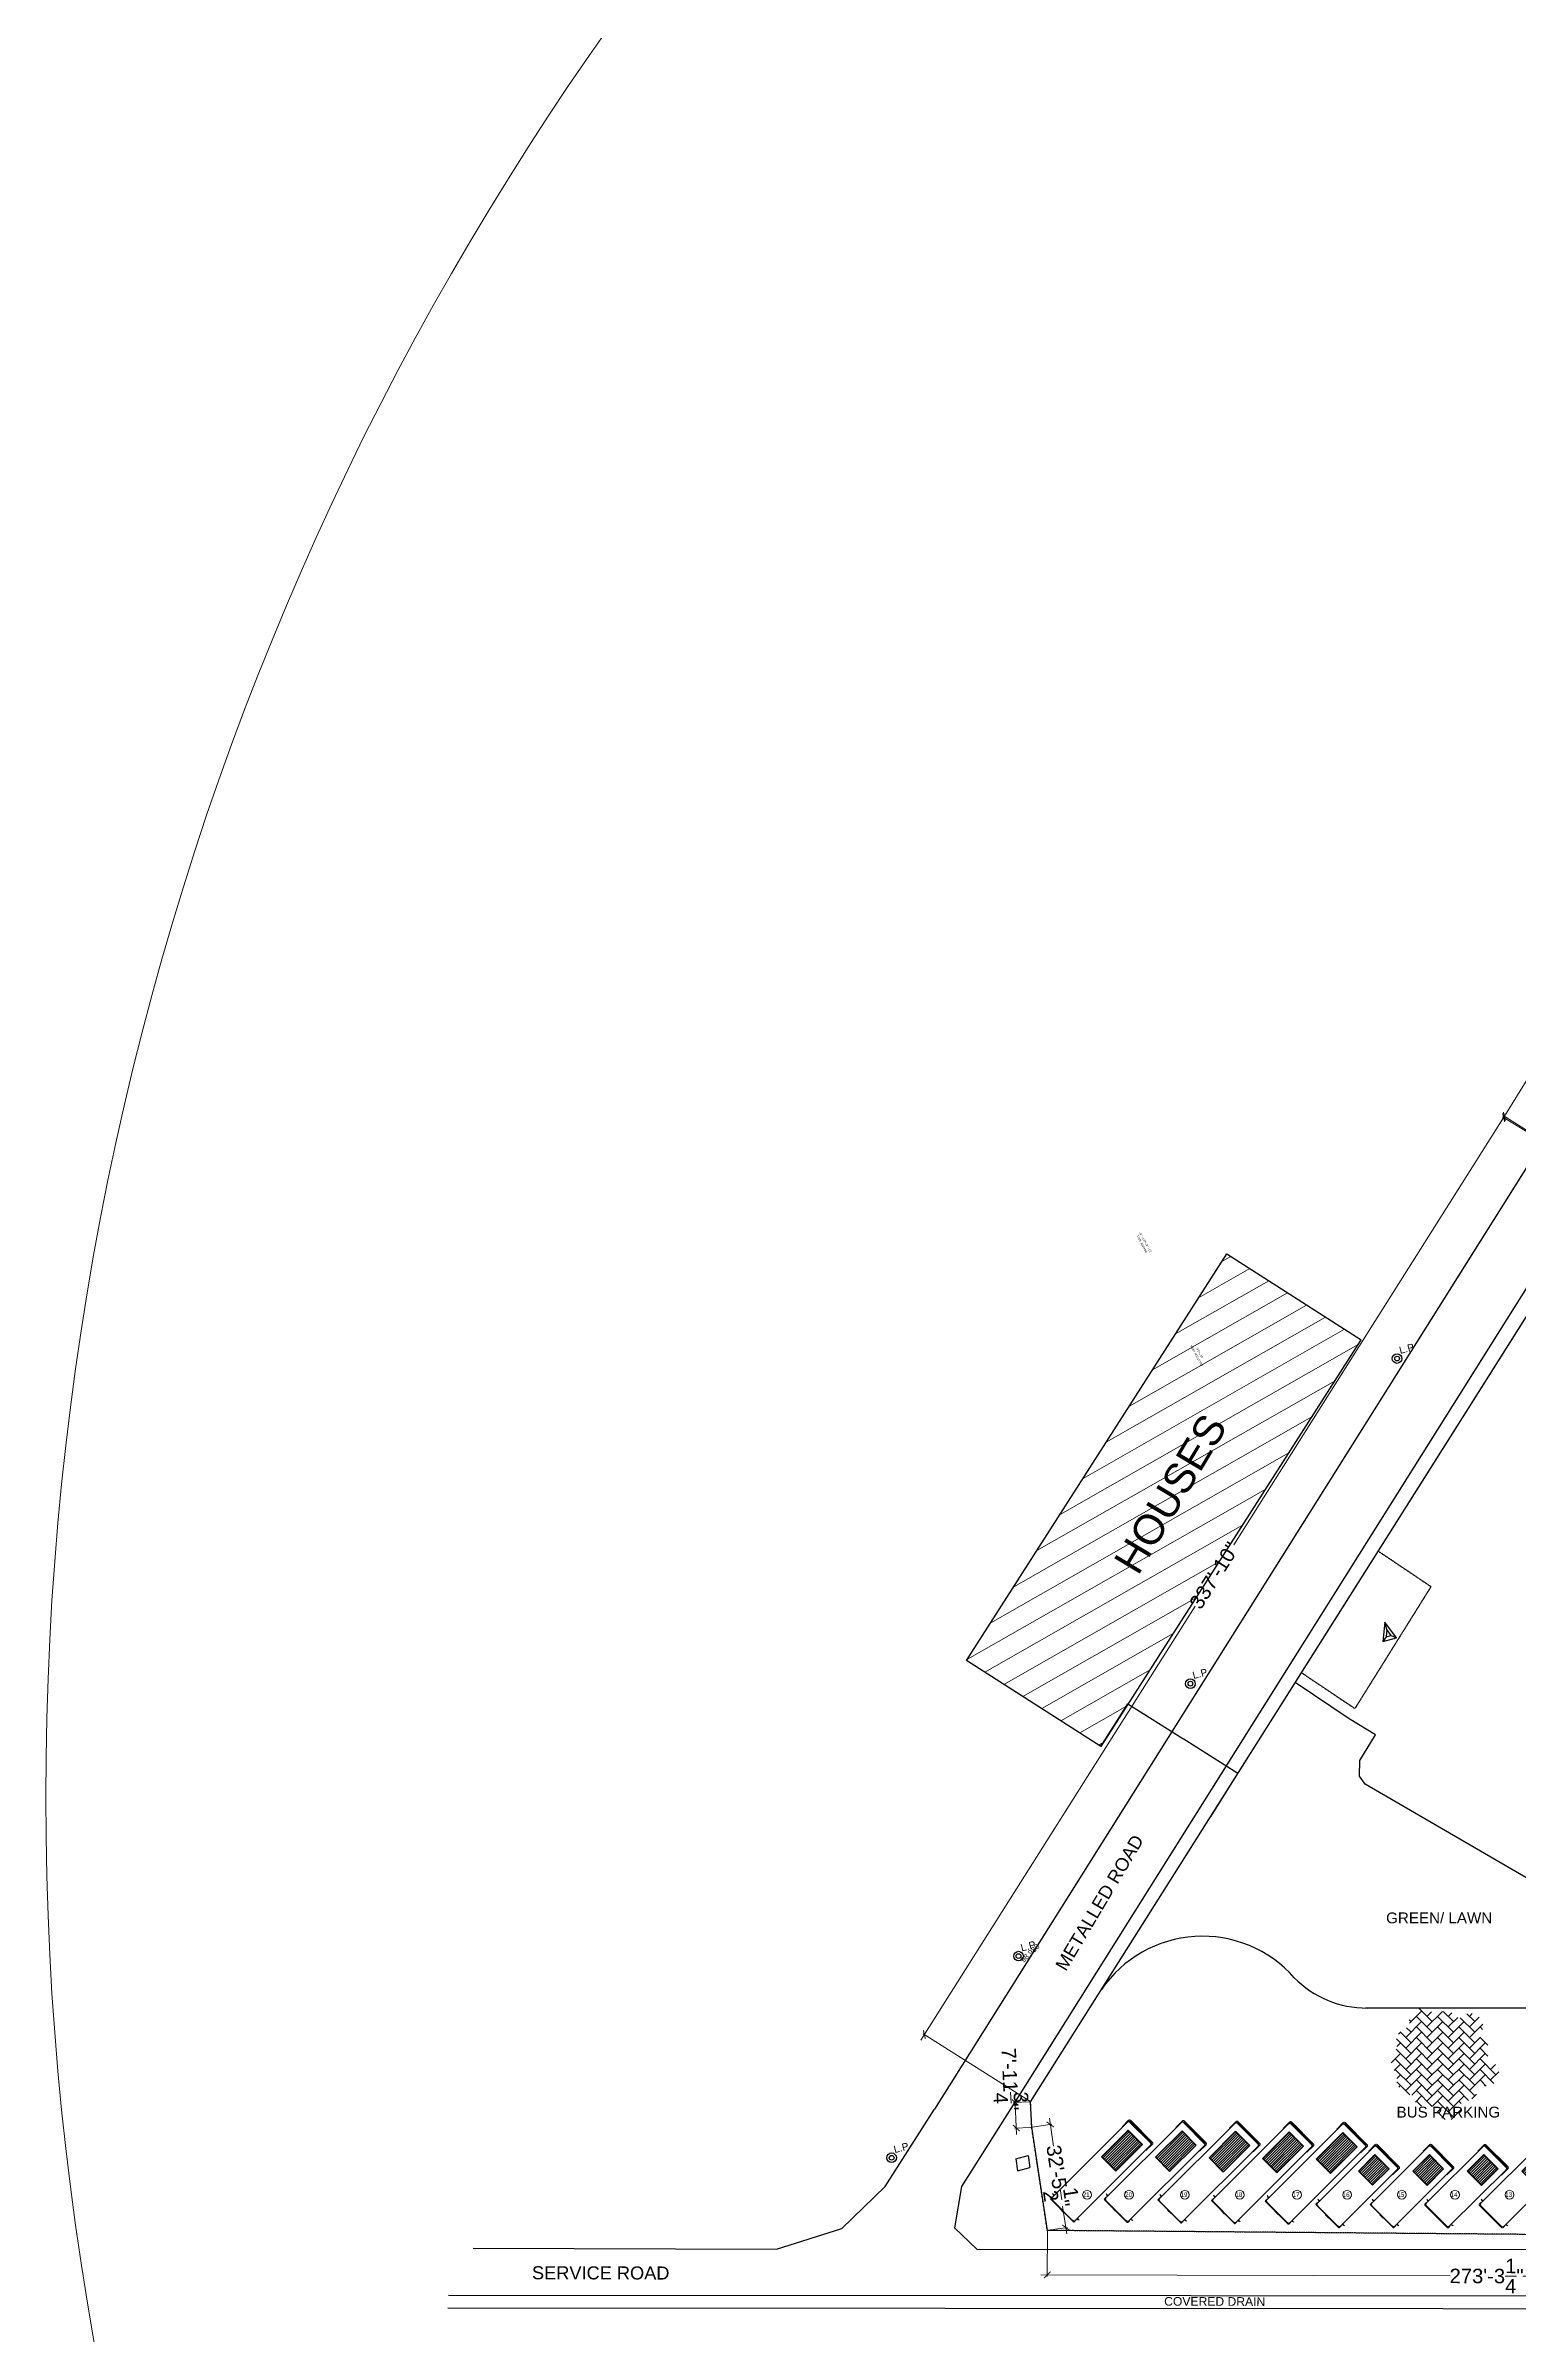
# Model space of a CAD drawing. Header units: inches. Extents: x -110725 to 51121, y 8404 to 44825.
# Drawn here: x -45386 to -39891, y 19919 to 28462 of the extents above; entities that cross this region are included whole.
import ezdxf
from ezdxf.enums import TextEntityAlignment as Align

# ---------------------------------------------------------------- set-up
doc = ezdxf.new("R2010")
doc.units = ezdxf.units.IN
doc.header["$LTSCALE"] = 0.1
doc.header["$MEASUREMENT"] = 0
doc.linetypes.add('CENTER', pattern=[2, 1.25, -0.25, 0.25, -0.25])
doc.linetypes.add('HIDDEN', pattern=[0.375, 0.25, -0.125])
doc.layers.get('0').update_dxf_attribs({"color": 1, "lineweight": 0})
doc.layers.get('Defpoints').update_dxf_attribs({"lineweight": 0})
for name, color, linetype in [('boundary', 6, 'Continuous'), ('building', 6, 'Continuous'), ('GREEN BELT', 80, 'Continuous'), ('MAN HOL', 154, 'Continuous'), ('PARKING SHED', 9, 'Continuous'), ('POLE', 7, 'Continuous'), ('road', 8, 'Continuous'), ('SEAL', 7, 'Continuous'), ('TUFF TIL', 6, 'Continuous')]:
    doc.layers.add(name, color=color, linetype=linetype)
for name, color, linetype, lineweight in [('CAR', 4, 'Continuous', 0), ('dim', 252, 'Continuous', 0), ('HATCH', 5, 'Continuous', 5), ('TEXT', 3, 'Continuous', 0)]:
    doc.layers.add(name, color=color, linetype=linetype, lineweight=lineweight)
doc.styles.add('as', font='arial.ttf')
doc.styles.add('EHSAN', font='arial.ttf', dxfattribs={"height": 54})
doc.styles.add('MONOTXT', font='@Arial Unicode MS')
doc.styles.add('pu', font='lucon.TTF')
doc.styles.get("Standard").update_dxf_attribs({"font": 'arial.ttf'})
doc.styles.add('style4', font='arial.ttf')
doc.dimstyles.new('DIM1', dxfattribs={"dimtxt": 54, "dimasz": 6, "dimexe": 6, "dimexo": 3, "dimgap": 1, "dimtad": 0, "dimzin": 0, "dimdsep": 46, "dimlunit": 4, "dimtxsty": 'EHSAN', "dimblk": 'ARCHTICK', "dimcen": 3, "dimdle": 6, "dimclrd": 4, "dimclre": 4, "dimclrt": 6, "dimadec": 0, "dimazin": 0, "dimtfac": 1, "dimtofl": 0, "dimtmove": 1, "dimatfit": 3, "dimldrblk": 'ARCHTICK', "dimfxl": 4, "dimtolj": 1, "dimtzin": 3, "dimlwd": -1, "dimlwe": -1, "dimarcsym": 0})
doc.dimstyles.get("Standard").update_dxf_attribs({"dimtxt": 0.18, "dimasz": 0.18, "dimexe": 0.18, "dimexo": 0.0625, "dimgap": 0.09, "dimtad": 0, "dimtih": 1, "dimtoh": 1, "dimdec": 4, "dimzin": 0, "dimdsep": 46, "dimtxsty": 'Standard', "dimcen": 0.09, "dimadec": 0, "dimazin": 0, "dimtfac": 1, "dimtdec": 4, "dimtofl": 0, "dimtmove": 0, "dimatfit": 3, "dimfxl": 1, "dimtolj": 1, "dimtzin": 0, "dimarcsym": 0})

# ---------------------------------------------------------------- blocks, each defined once
blk = doc.blocks.new('*D47')
at = {"layer": 'building', "color": 0, "linetype": 'Continuous', "lineweight": -2, "transparency": 16777216}
for p, q in [((-41448.1, 22113), (-41347.6, 22272.1)), ((-41347.5, 22271.9), (-41142.6, 22142.5)), ((-40937.1, 22012.7), (-41142, 22142.1)), ((-41037.3, 21853.6), (-40936.8, 22012.7))]:
    blk.add_line(p, q, dxfattribs=at)
at = {"layer": 'building', "color": 0, "linetype": 'Continuous', "transparency": 16777216}
for points in [[(-41347.5, 22271.9), (-41347.5, 22271.9), (-41347.7, 22272)], [(-40937, 22012.7), (-40937.1, 22012.6), (-40936.9, 22012.6)]]:
    blk.add_solid(points, dxfattribs=at)
at = {"layer": 'Defpoints', "color": 0, "linetype": 'Continuous', "transparency": 16777216}
for p in [(-41347.7, 22272), (-41448.1, 22113, 1175.6), (-41037.3, 21853.5, 1175.6)]:
    blk.add_point(p, dxfattribs=at)
at = {"layer": 'building', "color": 0, "linetype": 'Continuous', "transparency": 16777216, "insert": (-41142.3, 22142.3), "char_height": 0.18, "attachment_point": 5}
blk.add_mtext('\\A1;485.8206', dxfattribs=at)
blk = doc.blocks.new('cp')
at = {"color": 1, "linetype": 'Continuous', "lineweight": 25}
for p, q in [((439137.34, 3492505.51, -684.44), (439134.78, 3492498.54, -684.44)), ((439137.4, 3492502.57, -684.44), (439136.43, 3492499.92, -684.44)), ((439140.21, 3492498.54, -684.44), (439137.34, 3492505.51, -684.44)), ((439137.4, 3492502.57, -684.44), (439137.34, 3492505.51, -684.44)), ((439138.49, 3492499.92, -684.44), (439137.4, 3492502.57, -684.44)), ((439136.43, 3492499.92, -684.44), (439134.78, 3492498.54, -684.44)), ((439134.78, 3492498.54, -684.44), (439140.21, 3492498.54, -684.44)), ((439136.43, 3492499.92, -684.44), (439138.49, 3492499.92, -684.44)), ((439138.49, 3492499.92, -684.44), (439140.21, 3492498.54, -684.44))]:
    blk.add_line(p, q, dxfattribs=at)
blk = doc.blocks.new('LP')
at = {"layer": 'POLE', "linetype": 'Continuous'}
for radius in [2.24, 1.12]:
    blk.add_circle((39544.6, 18392.9), radius, dxfattribs=at)
at = {"layer": 'SEAL', "color": 7, "linetype": 'Continuous', "lineweight": 25, "style": 'MONOTXT'}
blk.add_text('L.P', height=3.36, dxfattribs=at).set_placement((39550.1, 18394.6), align=Align.CENTER)
blk = doc.blocks.new('_ArchTick')
at = {"color": 0, "linetype": 'ByBlock', "const_width": 0.15}
blk.add_lwpolyline([(-0.5, -0.5), (0.5, 0.5)], dxfattribs=at)
blk = doc.blocks.new('*D39')
at = {"layer": 'Defpoints', "color": 0, "transparency": 16777216}
for p in [(-38256.6, 26306.5, 1175.7), (-39945.1, 24460.8), (-39546.1, 24214.8, 1175.7)]:
    blk.add_point(p, dxfattribs=at)
at = {"layer": 'dim', "color": 4, "transparency": 16777216}
for p, q in [((-38643.1, 26572.9), (-39229.2, 25622.1)), ((-38259.2, 26308), (-38660.8, 26555.6)), ((-39957.7, 24440.4), (-39371.6, 25391.2)), ((-39548.6, 24216.4), (-39950.2, 24464))]:
    blk.add_line(p, q, dxfattribs=at)
at = {"layer": 'dim', "color": 4, "transparency": 16777216, "xscale": 24, "yscale": 24, "zscale": 24}
for p, rotation in [((-38655.7, 26552.5), 58.34713072888594), ((-39945.1, 24460.8), 238.3471307288859)]:
    blk.add_blockref('_ArchTick', p, dxfattribs=dict(at, rotation=rotation))
at = {"layer": 'dim', "color": 6, "transparency": 16777216, "insert": (-39300.4, 25506.6), "char_height": 54, "attachment_point": 5, "rotation": 58.34713, "style": 'EHSAN'}
blk.add_mtext('\\A1;204\'-9{\\H1.000000x;\\S1/4;}"', dxfattribs=at)
blk = doc.blocks.new('*D40')
at = {"layer": 'Defpoints', "color": 0, "transparency": 16777216}
for p in [(-39546.1, 24214.8, 1175.7), (-42107.2, 21037.4), (-41710.9, 20787.1, 1175.7)]:
    blk.add_point(p, dxfattribs=at)
at = {"layer": 'dim', "color": 4, "transparency": 16777216}
for p, q in [((-39929.6, 24485.4), (-40952.3, 22866)), ((-39548.6, 24216.4), (-39947.5, 24468.3)), ((-42120, 21017.1), (-41097.2, 22636.5)), ((-41713.4, 20788.7), (-42112.3, 21040.6))]:
    blk.add_line(p, q, dxfattribs=at)
at = {"layer": 'dim', "color": 4, "transparency": 16777216, "xscale": 24, "yscale": 24, "zscale": 24}
for p, rotation in [((-39942.4, 24465.1), 57.7253753877735), ((-42107.2, 21037.4), 237.7253753877735)]:
    blk.add_blockref('_ArchTick', p, dxfattribs=dict(at, rotation=rotation))
at = {"layer": 'dim', "color": 6, "transparency": 16777216, "insert": (-41024.8, 22751.3), "char_height": 54, "attachment_point": 5, "rotation": 57.72538, "style": 'EHSAN'}
blk.add_mtext('\\A1;337\'-10"', dxfattribs=at)
blk = doc.blocks.new('*D41')
at = {"layer": 'Defpoints', "color": 0, "transparency": 16777216}
for p in [(-41768.7, 20784.5), (-41710.9, 20787.1, 1175.7), (-41706.5, 20691.6, 1175.7)]:
    blk.add_point(p, dxfattribs=at)
at = {"layer": 'dim', "color": 4, "transparency": 16777216}
for p, q in [((-41713.9, 20787), (-41774.7, 20784.2)), ((-41763.2, 20664.9), (-41769.8, 20808.4)), ((-41709.5, 20691.4), (-41770.3, 20688.6))]:
    blk.add_line(p, q, dxfattribs=at)
at = {"layer": 'dim', "color": 4, "transparency": 16777216, "xscale": 24, "yscale": 24, "zscale": 24}
for p, rotation in [((-41768.7, 20784.5), 92.61156248654193), ((-41764.3, 20688.9), 272.6115624865419)]:
    blk.add_blockref('_ArchTick', p, dxfattribs=dict(at, rotation=rotation))
at = {"layer": 'dim', "color": 6, "transparency": 16777216, "insert": (-41787.5, 20871.3), "char_height": 54, "attachment_point": 5, "rotation": 272.61156, "style": 'EHSAN'}
blk.add_mtext('\\A1;7\'-11{\\H1.000000x;\\S3/4;}"', dxfattribs=at)
blk = doc.blocks.new('*D42')
at = {"layer": 'Defpoints', "color": 0, "transparency": 16777216}
for p in [(-41706.5, 20691.6, 1175.7), (-41648.3, 20306.5, 1175.7), (-41579, 20317)]:
    blk.add_point(p, dxfattribs=at)
at = {"layer": 'dim', "color": 4, "transparency": 16777216}
for p, q in [((-41703.5, 20692), (-41631.3, 20702.9)), ((-41640.8, 20725.8), (-41625.1, 20621.7)), ((-41575.4, 20293.3), (-41591.2, 20397.4)), ((-41645.3, 20307), (-41573.1, 20317.9))]:
    blk.add_line(p, q, dxfattribs=at)
at = {"layer": 'dim', "color": 4, "transparency": 16777216, "xscale": 24, "yscale": 24, "zscale": 24}
for p, rotation in [((-41637.2, 20702), 98.59702656413424), ((-41579, 20317), 278.5970265641343)]:
    blk.add_blockref('_ArchTick', p, dxfattribs=dict(at, rotation=rotation))
at = {"layer": 'dim', "color": 6, "transparency": 16777216, "insert": (-41608.1, 20509.5), "char_height": 54, "attachment_point": 5, "rotation": 278.59703, "style": 'EHSAN'}
blk.add_mtext('\\A1;32\'-5{\\H1.000000x;\\S1/2;}"', dxfattribs=at)
blk = doc.blocks.new('*D43')
at = {"layer": 'Defpoints', "color": 0, "transparency": 16777216}
for p in [(-41648.3, 20306.5, 1175.7), (-38369.1, 20298.9, 1175.7), (-41648.7, 20140.3)]:
    blk.add_point(p, dxfattribs=at)
at = {"layer": 'dim', "color": 4, "transparency": 16777216}
for p, q in [((-41648.3, 20303.5), (-41648.7, 20134.3)), ((-38369.1, 20295.9), (-38369.5, 20126.7)), ((-41672.7, 20140.4), (-40144.8, 20136.8)), ((-38345.5, 20132.6), (-39873.4, 20136.2))]:
    blk.add_line(p, q, dxfattribs=at)
at = {"layer": 'dim', "color": 4, "transparency": 16777216, "xscale": 24, "yscale": 24, "zscale": 24}
for p, rotation in [((-41648.7, 20140.3), 179.866009565294), ((-38369.5, 20132.7), 359.866009565294)]:
    blk.add_blockref('_ArchTick', p, dxfattribs=dict(at, rotation=rotation))
at = {"layer": 'dim', "color": 6, "transparency": 16777216, "insert": (-40009.1, 20136.5), "char_height": 54, "attachment_point": 5, "rotation": 359.86601, "style": 'EHSAN'}
blk.add_mtext('\\A1;273\'-3{\\H1.000000x;\\S1/4;}"', dxfattribs=at)
blk = doc.blocks.new('CAR-BUS2')
for p, q in [((17, 200), (0, 200)), ((0, 200), (0, -200)), ((17, -1329), (17, 1329)), ((60, -1116), (60, 1116)), ((254, 1379), (67, 1379)), ((202, 1350), (9108, 1350)), ((254, 1350), (254, 1379)), ((423, 1482), (398, 1354)), ((461, 1487), (423, 1482)), ((465, 1563), (456, 1412)), ((5485, 836), (5485, -836)), ((5485, 836), (8607, 836)), ((5515, 806), (8577, 806)), ((5515, 806), (5515, -806)), ((5515, 684), (8577, 684)), ((5515, 532), (8577, 532)), ((5515, 380), (8577, 380)), ((5515, 228), (8577, 228)), ((5515, 76), (8577, 76)), ((8442, 1388), (9211, 1398)), ((8442, 1350), (8442, 1388)), ((8577, -806), (8577, 806)), ((8607, -836), (8607, 836)), ((9169, -1200), (9169, 1200)), ((9216, -1225), (9216, 1225)), ((9233, -1225), (9233, 1225)), ((9233, 1139), (9266, 1139)), ((9266, 904), (9233, 904)), ((9266, 1139), (9266, 904)), ((9312, -1298), (9312, 1298)), ((0, -200), (17, -200)), ((254, -1379), (67, -1379)), ((202, -1350), (9108, -1350)), ((254, -1350), (254, -1379)), ((423, -1482), (398, -1354)), ((461, -1487), (423, -1482)), ((465, -1563), (456, -1412)), ((5485, -836), (8607, -836)), ((5515, -76), (8577, -76)), ((5515, -228), (8577, -228)), ((5515, -380), (8577, -380)), ((5515, -532), (8577, -532)), ((5515, -684), (8577, -684)), ((5515, -806), (8577, -806)), ((8442, -1350), (8442, -1388)), ((8442, -1388), (9211, -1398)), ((9266, -904), (9233, -904)), ((9233, -1139), (9266, -1139)), ((9266, -1139), (9266, -904))]:
    blk.add_line(p, q)
for points in [[(202, 1350, 0.150637), (152, 1335, 0.107023), (101, 1281, 0.0750321), (71, 1210, 0.0617555), (60, 1116, 0.0617555)], [(202, -1350, -0.150637), (152, -1335, -0.107023), (101, -1281, -0.0750321), (71, -1210, -0.0617555), (60, -1116, -0.0617555)]]:
    blk.add_lwpolyline(points, format="xyb")
for centre, radius, start, end in [((67, 1329), 50, 90, 180), ((9019, 1200), 150, 0, 90), ((9091, 1225), 125, 0, 90), ((9108, 1225), 125, 0, 90), ((9212, 1298), 100, 0, 90.77515), ((67, -1329), 50, 180, 270), ((9019, -1200), 150, 270, 0), ((9091, -1225), 125, 270, 360), ((9108, -1225), 125, 270, 360), ((9212, -1298), 100, 269.22485, 0)]:
    blk.add_arc(centre, radius, start, end)
blk = doc.blocks.new('bus')
for p, q in [((-25, -7.5), (-25.5, 27.4)), ((-23.3, -282.3), (-23.3, 22.7)), ((-20.9, 31.9), (96.8, 31.9)), ((-17.6, 28.3), (93.4, 28.3)), ((-17.6, 27.6), (93.4, 27.6)), ((-16.5, 25.5), (92.3, 25.5)), ((-13.7, 29.9), (-3.1, 29.9)), ((-13.7, 28.3), (-13.7, 29.9)), ((-3.1, 29.9), (-3.1, 28.3)), ((0, 0), (75.8, 0)), ((0, -88), (0, 0)), ((75.8, -88), (75.8, 0)), ((89.6, 29.9), (78.9, 29.9)), ((78.9, 29.9), (78.9, 28.3)), ((89.6, 28.3), (89.6, 29.9)), ((99.1, -282.3), (99.1, 22.7)), ((100.8, -7.5), (101.3, 27.4)), ((-23.3, -7.5), (-25, -7.5)), ((1.4, -86.7), (1.4, -1.4)), ((1.4, -1.4), (74.5, -1.4)), ((6.9, -86.7), (6.9, -1.4)), ((13.8, -86.7), (13.8, -1.4)), ((20.7, -86.7), (20.7, -1.4)), ((27.6, -86.7), (27.6, -1.4)), ((34.5, -86.7), (34.5, -1.4)), ((41.3, -86.7), (41.3, -1.4)), ((48.2, -86.7), (48.2, -1.4)), ((55.1, -86.7), (55.1, -1.4)), ((62, -86.7), (62, -1.4)), ((68.9, -86.7), (68.9, -1.4)), ((74.5, -86.7), (74.5, -1.4)), ((99.1, -7.5), (100.8, -7.5)), ((75.8, -88), (0, -88)), ((74.5, -86.7), (1.4, -86.7)), ((-32.9, -270.4), (-26.1, -270.8)), ((-29.5, -270.6), (-29.3, -272.3)), ((-29.3, -272.3), (-23.5, -273.5)), ((-24.6, -280), (-24.6, -288.5)), ((-23.3, -280), (-24.6, -280)), ((-22.3, -290.7), (98.1, -290.7)), ((-12.7, -288.8), (88.5, -288.8)), ((28.8, -291.5), (28.8, -290.7)), ((47, -291.5), (28.8, -291.5)), ((47, -290.7), (47, -291.5)), ((99.1, -280), (100.4, -280)), ((105.1, -272.3), (99.3, -273.5)), ((100.4, -280), (100.4, -288.5)), ((108.7, -270.4), (101.9, -270.8)), ((105.3, -270.6), (105.1, -272.3))]:
    blk.add_line(p, q)
for points in [[(-23.3, -282.3, 0.150637), (-22.6, -284.6, 0.107023), (-20.2, -286.9, 0.075032), (-16.9, -288.3, 0.061755), (-12.7, -288.8, 0.061755)], [(99.1, -282.3, -0.150637), (98.4, -284.6, -0.107023), (96, -286.9, -0.075032), (92.7, -288.3, -0.061755), (88.5, -288.8, -0.061755)]]:
    blk.add_lwpolyline(points, format="xyb")
for centre, radius, start, end in [((-20.9, 27.4), 4.53, 90, 180.77515), ((-17.6, 22.7), 5.67, 90, 180), ((-17.6, 21.9), 5.67, 90, 180), ((-16.5, 18.7), 6.8, 90, 180), ((92.3, 18.7), 6.8, 0, 90), ((93.4, 22.7), 5.67, 0, 90), ((93.4, 21.9), 5.67, 0, 90), ((96.8, 27.4), 4.53, 359.22485, 90), ((-22.3, -288.5), 2.27, 180, 270), ((98.1, -288.5), 2.27, 270, 0)]:
    blk.add_arc(centre, radius, start, end)

msp = doc.modelspace()

# ---------------------------------------------------------------- hatches: boundary and pattern name
at = {"layer": 'HATCH', "linetype": 'Continuous'}
h = msp.add_hatch(dxfattribs=at)
h.set_pattern_fill('ANSI31', color=8, scale=595.670875, angle=344.691365036, style=0)
h.set_pattern_definition([(29.691365, (-312266.656, -301062.32), (-36.88154, 64.682871), [])])
h.paths.add_polyline_path([(-40477.18416, 23631.02822), (-40979.05233, 23951.88976), (-41949.71084, 22433.65667), (-41447.84267, 22112.79513)])
h.paths.add_polyline_path([(-41300.40368, 22709.61814), (-40948.66287, 23295.97953), (-41091.29132, 23381.5381), (-41443.03212, 22795.17672)], flags=24)
at = {"layer": 'HATCH'}
h = msp.add_hatch(dxfattribs=at)
h.set_pattern_fill('AR-HBONE', color=251, scale=7)
edge = h.paths.add_edge_path()
edge.add_arc((-40058.58065, 20977.01655), 57.79696, 321.434521443, 431.434521344)
edge.add_arc((-40070.55674, 21069.09226), 48.09472, 309.170316825, 509.436811537)
edge.add_arc((-40163.3878, 21067.15357), 57.79696, 27.172607018, 137.172606919)
edge.add_arc((-40250.41852, 21090.14517), 47.52427, 20.0565317, 210.026767812)
edge.add_arc((-40288.62975, 21008.64141), 57.79696, 92.910692593, 202.910692493)
edge.add_arc((-40308.07508, 20939.25231), 57.79696, 125.77973538, 235.779735281)
edge.add_arc((-40286.74856, 20870.41811), 57.79696, 158.648778168, 268.648778068)
edge.add_arc((-40231.47839, 20824.1777), 57.79696, 191.517820955, 301.517820855)
edge.add_arc((-40152.28726, 20768.91902), 49.34167, 173.02945644, 385.744270945)
edge.add_arc((-40095.09333, 20846.72397), 57.79696, 257.25590653, 367.25590643)
edge.add_arc((-40010.669, 20893.32761), 47.7354, 235.423391054, 453.26703682)

# ---------------------------------------------------------------- linework, layer by layer
at = {"layer": 'boundary', "linetype": 'CENTER', "elevation": -26.09038}
msp.add_lwpolyline([(-34038.56774, 20478.20914), (-35327.5649, 20479.40266), (-35321.84784, 20285.19908), (-36342.0591, 20285.46756), (-36465.5925, 20409.49329), (-36782.43128, 20408.8178), (-36782.43128, 20408.8178), (-36908.03453, 20284.255), (-38369.10536, 20298.8718), (-38398.9743, 20406.68863), (-38714.92351, 20404.02947), (-38714.92351, 20404.02947), (-38841.29334, 20283.33), (-41648.30157, 20306.54046), (-41706.50867, 20691.55207), (-41710.86638, 20787.09078), (-39546.06335, 24214.83069)], dxfattribs=at)
at = {"layer": 'building', "linetype": 'Continuous'}
for points, elevation in [([(-38841.29334, 20283.33), (-41648.30157, 20306.54046), (-41706.50867, 20691.55207), (-41710.86638, 20787.09078), (-39546.06335, 24214.83069)], 1.07221), ([(-40979.05233, 23951.88976), (-40477.18416, 23631.02822)], 1.19134), ([(-41447.47271, 22113.37379), (-40477.18416, 23631.02822)], 1.19134), ([(-41448.10372, 22112.96203), (-41949.71084, 22433.65667)], 0.95307)]:
    msp.add_lwpolyline(points, dxfattribs=dict(at, elevation=elevation))
at = {"layer": 'CAR', "linetype": 'Continuous'}
msp.add_circle((-33960.35096, 21924.4645, 27.16259), 11425.94255, dxfattribs=at)
at = {"layer": 'GREEN BELT', "linetype": 'Continuous'}
msp.add_line((-39001.62999, 21136.61756), (-40461.20455, 21136.61756), dxfattribs=at)
msp.add_lwpolyline([(-39589.38992, 21640.75306), (-39635.52493, 21561.28684, -0.4142135624), (-39717.53903, 21539.52249), (-40462.43256, 21971.97879), (-40483.81047, 22001.84415), (-40481.74328, 22061.13383), (-40423.36536, 22156.49411), (-40521.3986, 22216.14179), (-40722.89873, 22351.43454)], format="xyb", dxfattribs=at)
for centre, radius, start, end in [((-41069.33613, 20947.88705, -55.63566), 456.85539, 41.419890996, 145.634220669), ((-40456.2004, 21515.77768, -48.72588), 379.16376, 224.476360585, 270.251004826)]:
    msp.add_arc(centre, radius, start, end, dxfattribs=at)
at = {"layer": 'MAN HOL', "linetype": 'Continuous'}
for points, elevation in [([(-41766.41725, 20573.37522), (-41719.61116, 20586.50915), (-41713.09079, 20541.91023)], -7.02892), ([(-41766.41725, 20573.37522), (-41759.89688, 20528.7763)], -6.07584), ([(-41759.89688, 20528.7763), (-41713.09079, 20541.91023)], -6.07584)]:
    msp.add_lwpolyline(points, dxfattribs=dict(at, elevation=elevation))
at = {"layer": 'PARKING SHED', "linetype": 'HIDDEN', "elevation": 4.64623}
for points in [[(-40216.78407, 22709.70397), (-40413.30074, 22841.65069)], [(-40216.78407, 22709.70397), (-40500.88638, 22254.4037), (-40699.82181, 22387.97444)]]:
    msp.add_lwpolyline(points, dxfattribs=at)
at = {"layer": 'road', "linetype": 'Continuous'}
for points, elevation in [([(-38444.40766, 26526.16317), (-42068.85487, 20758.75346)], 3.21662), ([(-38170.82777, 26513.70008), (-41785.01864, 20762.23016)], 3.21662), ([(-43791.5481, 20239.84504), (-42659.20874, 20236.09082), (-42415.34418, 20313.57589), (-42253.17755, 20470.14029), (-42068.85487, 20758.75346)], -10.96034), ([(-41785.01864, 20762.23016), (-41785.01864, 20762.23016), (-41968.26486, 20470.45072), (-41994.73978, 20316.82491), (-41911.18679, 20237.24667)], -5.12277), ([(-41911.18679, 20237.24667), (-27957.06204, 20231.50136), (-27969.98026, 20463.11896)], -5.95671), ([(-26874.03088, 20005.33655), (-27176.46129, 20005.60601), (-43885.30359, 20016.35916)], 4.05056), ([(-43883.48877, 20064.86769), (-27257.44979, 20058.02228), (-26966.64816, 20058.33929)], -8.69679)]:
    msp.add_lwpolyline(points, dxfattribs=dict(at, elevation=elevation))
at = {"layer": 'TEXT'}
for centre in [(-41500.04023, 20439.83493), (-41343.73854, 20439.83493), (-41135.11996, 20439.83493), (-40930.17487, 20439.83493), (-40716.40008, 20439.83493), (-40529.6504, 20439.83493), (-40325.496, 20439.83493), (-40126.83652, 20439.83493), (-39923.18236, 20439.83493)]:
    msp.add_circle(centre, 16.46195, dxfattribs=at)
at = {"layer": 'TUFF TIL', "linetype": 'Continuous'}
msp.add_line((-41949.71084, 22433.65667), (-40979.05233, 23951.88976), dxfattribs=at)

# ---------------------------------------------------------------- block references
at = {"layer": 'building', "linetype": 'Continuous', "xscale": 8.002064570160488, "yscale": 8.002064570160488, "zscale": 8.002064570160488, "rotation": 14.69136503644292}
for p in [(-309108.92211, -199060.71902, 8.22026), (-309880.21172, -200274.33529, 9.29247), (-310521.66653, -201291.21553, 4.5271), (-310995.42352, -202043.91658, -4.8845)]:
    msp.add_blockref('LP', p, dxfattribs=at)
at = {"layer": 'CAR', "extrusion": (-2.86999e-05, 1.83558e-05, 1)}
for name, p, xscale, yscale, zscale, rotation in [('CAR-BUS2', (-41594.00084, 20380.30709, 2.4294), 0.04500698827323787, 0.04500698827323787, 0.04500698827323787, 44.93709622017745), ('CAR-BUS2', (-41393.39729, 20378.47429, 2.4294), 0.04500698827323787, 0.04500698827323787, 0.04500698827323787, 44.93709622017745), ('CAR-BUS2', (-41393.39729, 20378.47429, 2.4294), 0.04500698827323787, 0.04500698827323787, 0.04500698827323787, 44.93709622017745), ('CAR-BUS2', (-41193.15463, 20376.2814, 2.4294), 0.04500698827323787, 0.04500698827323787, 0.04500698827323787, 44.93709622017745), ('CAR-BUS2', (-41193.15463, 20376.2814, 2.4294), 0.04500698827323787, 0.04500698827323787, 0.04500698827323787, 44.93709622017745), ('CAR-BUS2', (-40992.91197, 20374.0885, 2.4294), 0.04500698827323787, 0.04500698827323787, 0.04500698827323787, 44.93709622017745), ('CAR-BUS2', (-40992.91197, 20374.0885, 2.4294), 0.04500698827323787, 0.04500698827323787, 0.04500698827323787, 44.93709622017745), ('CAR-BUS2', (-40792.66931, 20371.8956, 2.4294), 0.04500698827323787, 0.04500698827323787, 0.04500698827323787, 44.93709622017745), ('CAR-BUS2', (-40792.66931, 20371.8956, 2.4294), 0.04500698827323787, 0.04500698827323787, 0.04500698827323787, 44.93709622017745), ('bus', (-40425.65724, 20590.03613, 2.4294), 0.9928012119096591, 0.9928012119096591, 0.9928012119096591, 314.9370962201773), ('bus', (-40222.49957, 20589.81309, 2.4294), 0.9928012119096591, 0.9928012119096591, 0.9928012119096591, 314.9370962201773), ('bus', (-40019.34189, 20589.59004, 2.4294), 0.9928012119096591, 0.9928012119096591, 0.9928012119096591, 314.9370962201773), ('bus', (-39816.18421, 20589.367, 2.4294), 0.9928012119096591, 0.9928012119096591, 0.9928012119096591, 314.9370962201773)]:
    msp.add_blockref(name, p, dxfattribs=dict(at, xscale=xscale, yscale=yscale, zscale=zscale, rotation=rotation))
at = {"layer": 'SEAL', "linetype": 'HIDDEN', "xscale": 9.69466234913073, "yscale": 9.69466234913073, "zscale": 9.69466234913073, "rotation": 14.69136503644292}
msp.add_blockref('cp', (4428479.05309, -33808809.55868, -5515.07575), dxfattribs=at)

# ---------------------------------------------------------------- texts
at = {"layer": 'TEXT', "lineweight": 0, "extrusion": (0.122617, -0.073411, 0.989735), "style": 'pu'}
for s, p in [('PRAYER HALL', (-645.06475, 45252.75073, -20514.82657)), ('37\'-6"x37\'-6"', (-636.28111, 45238.8507, -20514.82657)), ('ABLUTION AREA', (-902.02827, 44853.19446, -20514.82657)), ("18'x14'", (-876.79568, 44867.51514, -20514.82657))]:
    msp.add_text(s, height=7.999968, rotation=59.763438745, dxfattribs=at).set_placement(p)
at = {"layer": 'TEXT', "color": 7, "linetype": 'Continuous', "lineweight": 25}
for s, height, rotation, p in [('HOUSES', 110.881605, 59.041705892, (-41309.91532, 22747.64931)), ('METALLED ROAD', 48.6116571, 59.280640819, (-41579.38356, 21271.32098)), ('SERVICE ROAD', 48.6116571, 359.886982453, (-43571.82425, 20124.32339)), ('COVERED DRAIN', 32.4077714, 359.886982453, (-41212.32937, 20025.69296))]:
    msp.add_text(s, height=height, rotation=rotation, dxfattribs=at).set_placement(p)
at = {"layer": 'TEXT', "style": 'as'}
for s, p in [('GREEN/ LAWN', (-40384.00467, 21453.00773)), ('BUS PARKING', (-40344.91282, 20728.01623))]:
    msp.add_text(s, height=40.5, dxfattribs=at).set_placement(p)
at = {"layer": 'TEXT'}
msp.add_text('98.980 ', height=20.133676, rotation=44.12467166, dxfattribs=at).set_placement((-41736.80872, 21304.58462))
at = {"layer": 'TEXT', "char_height": 16.875, "attachment_point": 3, "style": 'style4'}
for s, insert in [('21', (-41490.47451, 20448.70839)), ('20', (-41332.11528, 20448.70839)), ('19', (-41125.55424, 20448.70839)), ('18', (-40920.60915, 20448.70839)), ('17', (-40706.83436, 20448.70839)), ('16', (-40520.08468, 20448.70839)), ('15', (-40315.93028, 20448.70839)), ('14', (-40117.2708, 20448.70839)), ('13', (-39913.61665, 20448.70839))]:
    msp.add_mtext_dynamic_manual_height_columns(s, width=87.0571429, gutter_width=101.66862, heights=[0], dxfattribs=dict(at, insert=insert))

# ---------------------------------------------------------------- dimensions: what is measured, and where the dimension line sits
at = {"layer": 'building', "linetype": 'Continuous'}
dim = msp.add_aligned_dim(p1=(-41037.34318, 21853.54454, 0.95307), p2=(-41448.10372, 22112.96203, 0.95307), distance=-188.08734, dimstyle='Standard', dxfattribs=at)
dim.commit()
dim.dimension.update_dxf_attribs({"geometry": '*D47', "text_midpoint": (-41142.28896, 22142.28083, -1174.66297)})
at = {"layer": 'dim'}
for p1, p2, distance, picture, middle in [((-38256.61817, 26306.46684, 1.07221), (-39546.06335, 24214.83069, 1.07221), -468.76796, '*D39', (-39300.37624, 25506.64488, -1174.66297)), ((-39546.06335, 24214.83069, 1.07221), (-41710.86638, 20787.09078, 1.07221), -468.74036, '*D40', (-41024.78409, 22751.25774, -1174.66297)), ((-41706.50867, 20691.55207, 1.07221), (-41648.30157, 20306.54046, 1.07221), 70.07533, '*D42', (-41608.11715, 20509.52141, -1174.66297)), ((-38369.10536, 20298.8718, 1.07221), (-41648.30157, 20306.54046, 1.07221), 166.22174, '*D43', (-40009.09219, 20136.48484, -1174.66297))]:
    dim = msp.add_aligned_dim(p1=p1, p2=p2, distance=distance, dimstyle='DIM1', override={"dimtxt": 36, "dimasz": 24, "dimdle": 24}, dxfattribs=at)
    dim.commit()
    dim.dimension.update_dxf_attribs({"geometry": picture, "text_midpoint": middle})
dim = msp.add_linear_dim(base=(-41768.69932, 20784.4529, -1174.66297), p1=(-41706.50867, 20691.55207, 1.07221), p2=(-41710.86638, 20787.09078, 1.07221), angle=92.611562487, dimstyle='DIM1', override={"dimtxt": 36, "dimasz": 24, "dimdle": 24}, dxfattribs=at)
dim.commit()
dim.dimension.update_dxf_attribs({"geometry": '*D41', "text_midpoint": (-41787.51343, 20871.28916, -1174.66297), "dimtype": 161})

doc.saveas('drawing.dxf')
